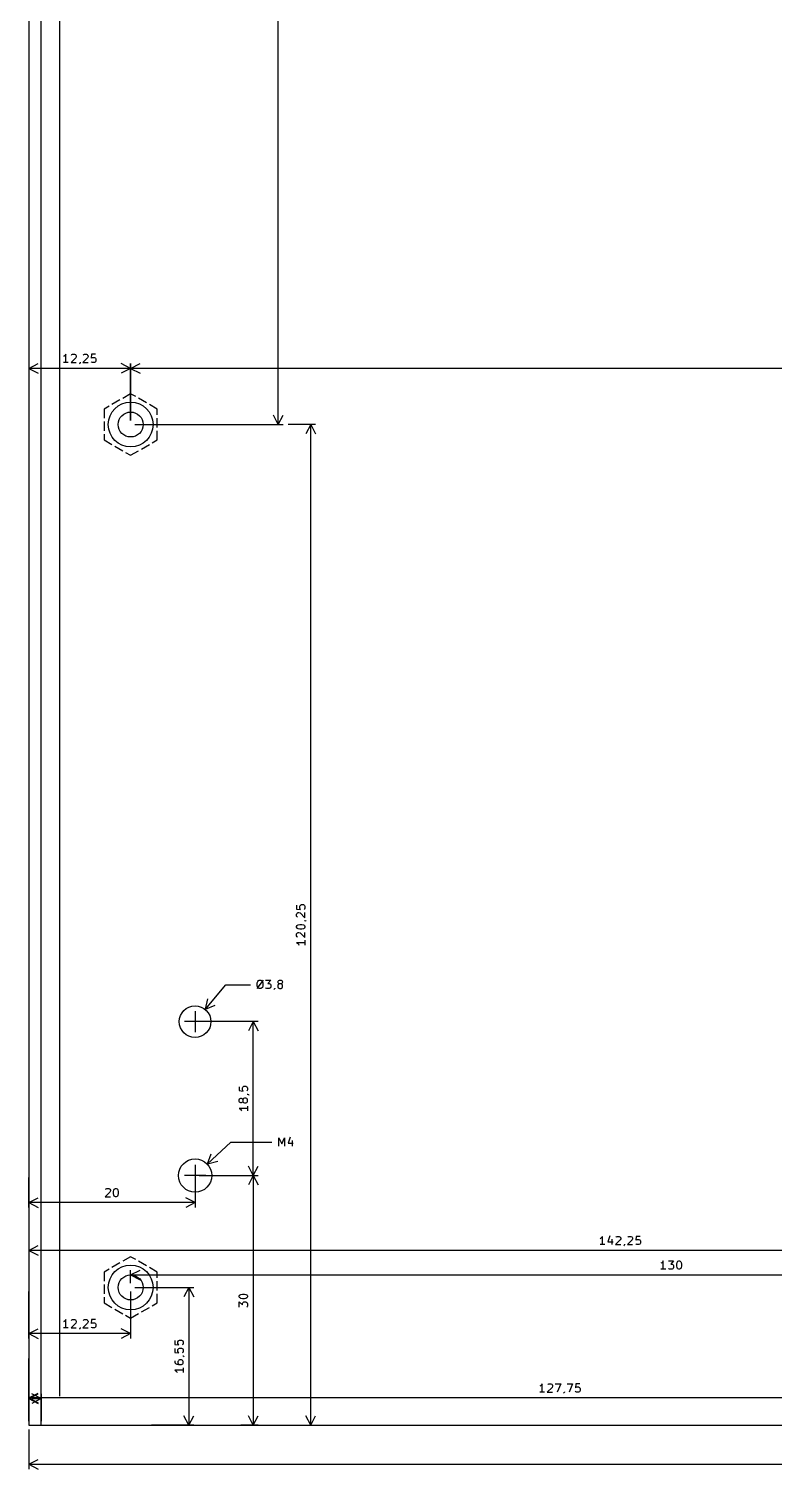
# Model space of a CAD drawing. Header units: millimetres. Extents: x 183 to 663, y -184 to 161.
# Drawn here: x 293.5 to 383.1, y -183.8 to -10.7 of the extents above; entities that cross this region are included whole.
import ezdxf

# ---------------------------------------------------------------- set-up
doc = ezdxf.new("R2010")
doc.units = ezdxf.units.MM
doc.layers.add('User.3', color=254, linetype='CONTINUOUS', true_color=0xb4dbd2)
doc.layers.add('User.4', color=57, linetype='CONTINUOUS', true_color=0x484848)

msp = doc.modelspace()

# ---------------------------------------------------------------- linework, layer by layer
at = {"layer": 'User.3', "linetype": 'CONTINUOUS'}
for p, q in [((293.5, 61.5), (293.5, -178.5)), ((295, -178.5), (295, 61.5)), ((297.25, -175), (297.25, 62.08642)), ((323.5, -58.25), (323.5, 61.5)), ((297.767857, -50.042914), (297.672619, -50.090533)), ((297.863095, -49.947676), (297.767857, -50.042914)), ((297.958333, -49.804819), (297.863095, -49.947676)), ((297.958333, -50.804819), (297.958333, -49.804819)), ((298.625, -49.900057), (298.672619, -49.852438)), ((298.672619, -49.852438), (298.767857, -49.804819)), ((298.767857, -49.804819), (299.005952, -49.804819)), ((299.005952, -49.804819), (299.10119, -49.852438)), ((299.10119, -49.852438), (299.148809, -49.900057)), ((299.148809, -49.900057), (299.196428, -49.995295)), ((299.196428, -50.090533), (299.148809, -50.23339)), ((299.196428, -49.995295), (299.196428, -50.090533)), ((300.053571, -49.900057), (300.10119, -49.852438)), ((300.10119, -49.852438), (300.196428, -49.804819)), ((300.196428, -49.804819), (300.434523, -49.804819)), ((300.434523, -49.804819), (300.529761, -49.852438)), ((300.529761, -49.852438), (300.57738, -49.900057)), ((300.57738, -49.900057), (300.624999, -49.995295)), ((300.624999, -50.090533), (300.57738, -50.23339)), ((300.624999, -49.995295), (300.624999, -50.090533)), ((301.053571, -49.804819), (301.005952, -50.281009)), ((301.529761, -49.804819), (301.053571, -49.804819)), ((301.053571, -50.23339), (301.148809, -50.185771)), ((301.148809, -50.185771), (301.386904, -50.185771)), ((301.386904, -50.185771), (301.482142, -50.23339)), ((293.5, -51.5), (294.626504, -50.913579)), ((293.5, -50.91358), (293.5, -57.75)), ((305.75, -51.5), (293.5, -51.5)), ((293.5, -51.5), (294.626504, -52.086421)), ((298.244047, -50.804819), (297.672619, -50.804819)), ((299.148809, -50.23339), (298.577381, -50.804819)), ((298.577381, -50.804819), (299.196428, -50.804819)), ((299.625, -50.900057), (299.577381, -50.947676)), ((299.672619, -50.804819), (299.625, -50.900057)), ((299.672619, -50.7572), (299.672619, -50.804819)), ((300.57738, -50.23339), (300.005952, -50.804819)), ((300.005952, -50.804819), (300.624999, -50.804819)), ((301.005952, -50.281009), (301.053571, -50.23339)), ((301.053571, -50.7572), (301.005952, -50.70958)), ((301.148809, -50.804819), (301.053571, -50.7572)), ((301.386904, -50.804819), (301.148809, -50.804819)), ((301.482142, -50.7572), (301.386904, -50.804819)), ((301.482142, -50.23339), (301.529761, -50.281009)), ((301.529761, -50.70958), (301.482142, -50.7572)), ((301.529761, -50.281009), (301.57738, -50.376247)), ((301.57738, -50.614342), (301.529761, -50.70958)), ((301.57738, -50.376247), (301.57738, -50.614342)), ((305.75, -51.5), (304.623496, -50.913579)), ((305.75, -51.5), (304.623496, -52.086421)), ((305.75, -51.5), (306.876504, -50.913579)), ((305.75, -57.75), (305.75, -50.91358)), ((305.75, -50.91358), (305.75, -57.75)), ((531.75, -51.5), (305.75, -51.5)), ((305.75, -51.5), (306.876504, -52.086421)), ((304.450962, -55.304958), (303.498334, -55.854958)), ((305.75, -54.554958), (304.797372, -55.104958)), ((306.351924, -54.902479), (305.75, -54.554958)), ((307.650962, -55.652479), (306.698334, -55.102479)), ((303.151924, -56.054958), (302.55, -56.402479)), ((302.55, -56.402479), (302.55, -57.502479)), ((308.95, -56.402479), (307.997372, -55.852479)), ((308.95, -57.097521), (308.95, -56.402479)), ((302.55, -57.902479), (302.55, -59.002479)), ((306.25, -58.25), (324.08642, -58.25)), ((308.95, -58.597521), (308.95, -57.497521)), ((323.5, -58.25), (322.913579, -57.123496)), ((323.5, -58.25), (324.086421, -57.123496)), ((327.98642, -58.25), (324.7, -58.25)), ((327.4, -58.25), (326.813579, -59.376504)), ((327.4, -178.5), (327.4, -58.25)), ((327.4, -58.25), (327.986421, -59.376504)), ((302.55, -59.402479), (302.55, -60.097521)), ((302.55, -60.097521), (303.502628, -60.647521)), ((308.348076, -60.445042), (308.95, -60.097521)), ((308.95, -60.097521), (308.95, -58.997521)), ((303.849038, -60.847521), (304.801666, -61.397521)), ((305.148076, -61.597521), (305.75, -61.945042)), ((305.75, -61.945042), (306.702628, -61.395042)), ((307.049038, -61.195042), (308.001666, -60.645042)), ((326.181009, -115.994047), (326.276247, -115.946428)), ((326.276247, -115.946428), (326.514342, -115.946428)), ((326.514342, -115.946428), (326.60958, -115.994047)), ((325.704819, -115.994047), (325.704819, -116.470237)), ((325.704819, -116.470237), (326.181009, -116.517856)), ((325.704819, -117.089285), (325.752438, -116.994047)), ((325.704819, -117.32738), (325.704819, -117.089285)), ((325.752438, -117.422618), (325.704819, -117.32738)), ((325.752438, -116.994047), (325.800057, -116.946428)), ((325.800057, -117.470237), (325.752438, -117.422618)), ((325.800057, -116.946428), (325.895295, -116.898809)), ((325.895295, -116.898809), (325.990533, -116.898809)), ((325.990533, -116.898809), (326.13339, -116.946428)), ((326.085771, -116.136904), (326.13339, -116.041666)), ((326.085771, -116.374999), (326.085771, -116.136904)), ((326.13339, -116.470237), (326.085771, -116.374999)), ((326.13339, -116.041666), (326.181009, -115.994047)), ((326.181009, -116.517856), (326.13339, -116.470237)), ((326.13339, -116.946428), (326.704819, -117.517856)), ((326.60958, -115.994047), (326.6572, -116.041666)), ((326.6572, -116.470237), (326.60958, -116.517856)), ((326.6572, -116.041666), (326.704819, -116.136904)), ((326.704819, -116.374999), (326.6572, -116.470237)), ((326.704819, -116.136904), (326.704819, -116.374999)), ((326.704819, -117.517856), (326.704819, -116.898809)), ((325.704819, -118.565475), (325.752438, -118.470237)), ((325.704819, -118.660713), (325.704819, -118.565475)), ((325.752438, -118.755951), (325.704819, -118.660713)), ((325.704819, -119.470237), (325.752438, -119.374999)), ((325.752438, -118.470237), (325.800057, -118.422618)), ((325.800057, -118.80357), (325.752438, -118.755951)), ((325.752438, -119.374999), (325.800057, -119.32738)), ((325.800057, -118.422618), (325.895295, -118.374999)), ((325.895295, -118.851189), (325.800057, -118.80357)), ((325.800057, -119.32738), (325.895295, -119.279761)), ((325.895295, -118.374999), (326.085771, -118.32738)), ((326.085771, -118.898808), (325.895295, -118.851189)), ((325.895295, -119.279761), (325.990533, -119.279761)), ((325.990533, -119.279761), (326.13339, -119.32738)), ((326.085771, -118.32738), (326.323866, -118.32738)), ((326.323866, -118.898808), (326.085771, -118.898808)), ((326.13339, -119.32738), (326.704819, -119.898808)), ((326.323866, -118.32738), (326.514342, -118.374999)), ((326.514342, -118.851189), (326.323866, -118.898808)), ((326.514342, -118.374999), (326.60958, -118.422618)), ((326.60958, -118.80357), (326.514342, -118.851189)), ((326.60958, -118.422618), (326.6572, -118.470237)), ((326.6572, -118.755951), (326.60958, -118.80357)), ((326.6572, -117.851189), (326.704819, -117.851189)), ((326.6572, -118.470237), (326.704819, -118.565475)), ((326.704819, -118.660713), (326.6572, -118.755951)), ((326.704819, -117.851189), (326.800057, -117.898808)), ((326.704819, -118.565475), (326.704819, -118.660713)), ((326.704819, -119.898808), (326.704819, -119.279761)), ((326.800057, -117.898808), (326.847676, -117.946427)), ((325.704819, -119.708332), (325.704819, -119.470237)), ((325.752438, -119.80357), (325.704819, -119.708332)), ((326.704819, -120.517856), (325.704819, -120.517856)), ((325.704819, -120.517856), (325.847676, -120.613094)), ((325.800057, -119.851189), (325.752438, -119.80357)), ((325.847676, -120.613094), (325.942914, -120.708332)), ((325.942914, -120.708332), (325.990533, -120.80357)), ((326.704819, -120.232142), (326.704819, -120.80357)), ((314.75, -128.5), (317.189103, -125.573077)), ((317.189103, -125.573077), (320.160715, -125.573077)), ((321.690476, -125.027896), (320.928572, -126.027896)), ((320.976191, -125.361229), (321.02381, -125.170753)), ((320.976191, -125.694562), (320.976191, -125.361229)), ((321.02381, -125.885038), (320.976191, -125.694562)), ((321.02381, -125.170753), (321.119048, -125.075515)), ((321.119048, -125.980277), (321.02381, -125.885038)), ((321.119048, -125.075515), (321.214286, -125.027896)), ((321.214286, -126.027896), (321.119048, -125.980277)), ((321.214286, -125.027896), (321.404762, -125.027896)), ((321.404762, -126.027896), (321.214286, -126.027896)), ((321.404762, -125.027896), (321.5, -125.075515)), ((321.5, -125.980277), (321.404762, -126.027896)), ((321.5, -125.075515), (321.595238, -125.170753)), ((321.595238, -125.885038), (321.5, -125.980277)), ((321.595238, -125.170753), (321.642857, -125.361229)), ((321.642857, -125.694562), (321.595238, -125.885038)), ((321.642857, -125.361229), (321.642857, -125.694562)), ((321.976191, -125.027896), (322.595238, -125.027896)), ((322.02381, -125.980277), (321.976191, -125.932657)), ((322.119048, -126.027896), (322.02381, -125.980277)), ((322.404762, -126.027896), (322.119048, -126.027896)), ((322.595238, -125.027896), (322.261905, -125.408848)), ((322.261905, -125.408848), (322.404762, -125.408848)), ((322.404762, -125.408848), (322.5, -125.456467)), ((322.5, -125.980277), (322.404762, -126.027896)), ((322.5, -125.456467), (322.547619, -125.504086)), ((322.547619, -125.932657), (322.5, -125.980277)), ((322.547619, -125.504086), (322.595238, -125.599324)), ((322.595238, -125.837419), (322.547619, -125.932657)), ((322.595238, -125.599324), (322.595238, -125.837419)), ((323.02381, -126.123134), (322.976191, -126.170753)), ((323.071429, -126.027896), (323.02381, -126.123134)), ((323.071429, -125.980277), (323.071429, -126.027896)), ((323.452381, -125.218372), (323.5, -125.123134)), ((323.452381, -125.265991), (323.452381, -125.218372)), ((323.5, -125.361229), (323.452381, -125.265991)), ((323.5, -125.551705), (323.452381, -125.646943)), ((323.452381, -125.646943), (323.452381, -125.837419)), ((323.452381, -125.837419), (323.5, -125.932657)), ((323.5, -125.123134), (323.547619, -125.075515)), ((323.547619, -125.408848), (323.5, -125.361229)), ((323.547619, -125.504086), (323.5, -125.551705)), ((323.5, -125.932657), (323.547619, -125.980277)), ((323.547619, -125.075515), (323.642857, -125.027896)), ((323.642857, -125.456467), (323.547619, -125.408848)), ((323.642857, -125.456467), (323.547619, -125.504086)), ((323.547619, -125.980277), (323.642857, -126.027896)), ((323.642857, -125.027896), (323.833333, -125.027896)), ((323.833333, -125.456467), (323.642857, -125.456467)), ((323.642857, -126.027896), (323.833333, -126.027896)), ((323.833333, -125.027896), (323.928571, -125.075515)), ((323.928571, -125.408848), (323.833333, -125.456467)), ((323.928571, -125.504086), (323.833333, -125.456467)), ((323.833333, -126.027896), (323.928571, -125.980277)), ((323.928571, -125.075515), (323.97619, -125.123134)), ((323.97619, -125.361229), (323.928571, -125.408848)), ((323.97619, -125.551705), (323.928571, -125.504086)), ((323.928571, -125.980277), (323.97619, -125.932657)), ((323.97619, -125.123134), (324.023809, -125.218372)), ((324.023809, -125.265991), (323.97619, -125.361229)), ((324.023809, -125.646943), (323.97619, -125.551705)), ((323.97619, -125.932657), (324.023809, -125.837419)), ((324.023809, -125.218372), (324.023809, -125.265991)), ((324.023809, -125.837419), (324.023809, -125.646943)), ((314.75, -128.5), (315.020669, -127.259178)), ((314.75, -128.5), (315.921671, -128.010013)), ((313.5, -128.73), (313.5, -131.27)), ((314.77, -130), (312.23, -130)), ((321.08642, -130), (314, -130)), ((320.5, -130), (319.913579, -131.126504)), ((320.5, -148.5), (320.5, -130)), ((320.5, -130), (321.086421, -131.126504)), ((318.804819, -137.821428), (318.804819, -138.297618)), ((318.804819, -138.297618), (319.281009, -138.345237)), ((319.185771, -137.964285), (319.23339, -137.869047)), ((319.185771, -138.20238), (319.185771, -137.964285)), ((319.23339, -138.297618), (319.185771, -138.20238)), ((319.23339, -137.869047), (319.281009, -137.821428)), ((319.281009, -138.345237), (319.23339, -138.297618)), ((319.281009, -137.821428), (319.376247, -137.773809)), ((319.376247, -137.773809), (319.614342, -137.773809)), ((319.614342, -137.773809), (319.70958, -137.821428)), ((319.70958, -137.821428), (319.7572, -137.869047)), ((319.7572, -138.297618), (319.70958, -138.345237)), ((319.7572, -137.869047), (319.804819, -137.964285)), ((319.804819, -138.20238), (319.7572, -138.297618)), ((319.804819, -137.964285), (319.804819, -138.20238)), ((318.804819, -139.392856), (318.852438, -139.297618)), ((318.804819, -139.583332), (318.804819, -139.392856)), ((318.852438, -139.67857), (318.804819, -139.583332)), ((318.852438, -139.297618), (318.900057, -139.249999)), ((318.900057, -139.726189), (318.852438, -139.67857)), ((318.900057, -139.249999), (318.995295, -139.20238)), ((318.995295, -139.773808), (318.900057, -139.726189)), ((318.995295, -139.20238), (319.042914, -139.20238)), ((319.042914, -139.773808), (318.995295, -139.773808)), ((319.042914, -139.20238), (319.138152, -139.249999)), ((319.138152, -139.726189), (319.042914, -139.773808)), ((319.138152, -139.249999), (319.185771, -139.297618)), ((319.185771, -139.67857), (319.138152, -139.726189)), ((319.185771, -139.297618), (319.23339, -139.392856)), ((319.23339, -139.583332), (319.185771, -139.67857)), ((319.281009, -139.297618), (319.23339, -139.392856)), ((319.23339, -139.392856), (319.23339, -139.583332)), ((319.23339, -139.583332), (319.281009, -139.67857)), ((319.328628, -139.249999), (319.281009, -139.297618)), ((319.281009, -139.67857), (319.328628, -139.726189)), ((319.423866, -139.20238), (319.328628, -139.249999)), ((319.328628, -139.726189), (319.423866, -139.773808)), ((319.614342, -139.20238), (319.423866, -139.20238)), ((319.423866, -139.773808), (319.614342, -139.773808)), ((319.70958, -139.249999), (319.614342, -139.20238)), ((319.614342, -139.773808), (319.70958, -139.726189)), ((319.7572, -139.297618), (319.70958, -139.249999)), ((319.70958, -139.726189), (319.7572, -139.67857)), ((319.7572, -138.726189), (319.804819, -138.726189)), ((319.804819, -139.392856), (319.7572, -139.297618)), ((319.7572, -139.67857), (319.804819, -139.583332)), ((319.804819, -138.726189), (319.900057, -138.773808)), ((319.804819, -139.583332), (319.804819, -139.392856)), ((319.804819, -140.154761), (319.804819, -140.726189)), ((319.900057, -138.773808), (319.947676, -138.821427)), ((319.804819, -140.440475), (318.804819, -140.440475)), ((318.804819, -140.440475), (318.947676, -140.535713)), ((318.947676, -140.535713), (319.042914, -140.630951)), ((319.042914, -140.630951), (319.090533, -140.726189)), ((315, -147.1), (317.785321, -144.500367)), ((317.785321, -144.500367), (322.718625, -144.500367)), ((323.58172, -144.955186), (323.58172, -143.955186)), ((323.58172, -143.955186), (323.915053, -144.669471)), ((323.915053, -144.669471), (324.248386, -143.955186)), ((324.248386, -143.955186), (324.248386, -144.955186)), ((324.915053, -143.907567), (324.676958, -144.621852)), ((324.676958, -144.621852), (325.296005, -144.621852)), ((325.153148, -144.288519), (325.153148, -144.955186)), ((315, -147.1), (315.423411, -145.90266)), ((315, -147.1), (316.223662, -146.760072)), ((293.5, -152.33642), (293.5, -148.75)), ((314.77, -148.5), (312.23, -148.5)), ((313.5, -147.23), (313.5, -149.77)), ((313.5, -148.75), (313.5, -152.33642)), ((314, -148.5), (321.08642, -148.5)), ((314, -148.5), (321.08642, -148.5)), ((320.5, -148.5), (319.913579, -147.373496)), ((320.5, -148.5), (319.913579, -149.626504)), ((320.5, -148.5), (321.086421, -147.373496)), ((320.5, -148.5), (320.5, -178.5)), ((320.5, -148.5), (321.086421, -149.626504)), ((303.261904, -150.48339), (302.690476, -151.054819)), ((302.738095, -150.150057), (302.785714, -150.102438)), ((302.785714, -150.102438), (302.880952, -150.054819)), ((302.880952, -150.054819), (303.119047, -150.054819)), ((303.119047, -150.054819), (303.214285, -150.102438)), ((303.214285, -150.102438), (303.261904, -150.150057)), ((303.261904, -150.150057), (303.309523, -150.245295)), ((303.309523, -150.340533), (303.261904, -150.48339)), ((303.309523, -150.245295), (303.309523, -150.340533)), ((303.690476, -150.435771), (303.738095, -150.245295)), ((303.690476, -150.673866), (303.690476, -150.435771)), ((303.738095, -150.245295), (303.785714, -150.150057)), ((303.785714, -150.150057), (303.833333, -150.102438)), ((303.833333, -150.102438), (303.928571, -150.054819)), ((303.928571, -150.054819), (304.023809, -150.054819)), ((304.023809, -150.054819), (304.119047, -150.102438)), ((304.119047, -150.102438), (304.166666, -150.150057)), ((304.166666, -150.150057), (304.214285, -150.245295)), ((304.214285, -150.245295), (304.261904, -150.435771)), ((304.261904, -150.435771), (304.261904, -150.673866)), ((293.5, -151.75), (294.626504, -151.163579)), ((313.5, -151.75), (293.5, -151.75)), ((293.5, -151.75), (294.626504, -152.336421)), ((302.690476, -151.054819), (303.309523, -151.054819)), ((303.738095, -150.864342), (303.690476, -150.673866)), ((303.785714, -150.95958), (303.738095, -150.864342)), ((303.833333, -151.0072), (303.785714, -150.95958)), ((303.928571, -151.054819), (303.833333, -151.0072)), ((304.023809, -151.054819), (303.928571, -151.054819)), ((304.119047, -151.0072), (304.023809, -151.054819)), ((304.166666, -150.95958), (304.119047, -151.0072)), ((304.214285, -150.864342), (304.166666, -150.95958)), ((304.261904, -150.673866), (304.214285, -150.864342)), ((313.5, -151.75), (312.373496, -151.163579)), ((313.5, -151.75), (312.373496, -152.336421)), ((363.386905, -155.7572), (363.14881, -156.471485)), ((293.5, -157.5), (294.626504, -156.913579)), ((293.5, -156.91358), (293.5, -161.45)), ((435.75, -157.5), (293.5, -157.5)), ((293.5, -157.5), (294.626504, -158.086421)), ((362.291667, -156.042914), (362.196429, -156.090533)), ((362.767857, -156.804819), (362.196429, -156.804819)), ((362.386905, -155.947676), (362.291667, -156.042914)), ((362.482143, -155.804819), (362.386905, -155.947676)), ((362.482143, -156.804819), (362.482143, -155.804819)), ((363.14881, -156.471485), (363.767857, -156.471485)), ((363.625, -156.138152), (363.625, -156.804819)), ((364.625, -156.23339), (364.053572, -156.804819)), ((364.053572, -156.804819), (364.672619, -156.804819)), ((364.101191, -155.900057), (364.14881, -155.852438)), ((364.14881, -155.852438), (364.244048, -155.804819)), ((364.244048, -155.804819), (364.482143, -155.804819)), ((364.482143, -155.804819), (364.577381, -155.852438)), ((364.577381, -155.852438), (364.625, -155.900057)), ((364.625, -155.900057), (364.672619, -155.995295)), ((364.672619, -156.090533), (364.625, -156.23339)), ((364.672619, -155.995295), (364.672619, -156.090533)), ((365.101191, -156.900057), (365.053572, -156.947676)), ((365.14881, -156.804819), (365.101191, -156.900057)), ((365.14881, -156.7572), (365.14881, -156.804819)), ((366.053571, -156.23339), (365.482143, -156.804819)), ((365.482143, -156.804819), (366.10119, -156.804819)), ((365.529762, -155.900057), (365.577381, -155.852438)), ((365.577381, -155.852438), (365.672619, -155.804819)), ((365.672619, -155.804819), (365.910714, -155.804819)), ((365.910714, -155.804819), (366.005952, -155.852438)), ((366.005952, -155.852438), (366.053571, -155.900057)), ((366.053571, -155.900057), (366.10119, -155.995295)), ((366.10119, -156.090533), (366.053571, -156.23339)), ((366.10119, -155.995295), (366.10119, -156.090533)), ((366.529762, -155.804819), (366.482143, -156.281009)), ((366.482143, -156.281009), (366.529762, -156.23339)), ((366.529762, -156.7572), (366.482143, -156.70958)), ((367.005952, -155.804819), (366.529762, -155.804819)), ((366.529762, -156.23339), (366.625, -156.185771)), ((366.625, -156.804819), (366.529762, -156.7572)), ((366.625, -156.185771), (366.863095, -156.185771)), ((366.863095, -156.804819), (366.625, -156.804819)), ((366.863095, -156.185771), (366.958333, -156.23339)), ((366.958333, -156.7572), (366.863095, -156.804819)), ((366.958333, -156.23339), (367.005952, -156.281009)), ((367.005952, -156.70958), (366.958333, -156.7572)), ((367.005952, -156.281009), (367.053571, -156.376247)), ((367.053571, -156.614342), (367.005952, -156.70958)), ((367.053571, -156.376247), (367.053571, -156.614342)), ((304.450962, -159.004958), (303.498334, -159.554958)), ((305.75, -158.254958), (304.797372, -158.804958)), ((306.351924, -158.602479), (305.75, -158.254958)), ((307.650962, -159.352479), (306.698334, -158.802479)), ((369.607143, -158.992914), (369.511905, -159.040533)), ((369.702381, -158.897676), (369.607143, -158.992914)), ((369.797619, -158.754819), (369.702381, -158.897676)), ((369.797619, -159.754819), (369.797619, -158.754819)), ((370.416667, -158.754819), (371.035714, -158.754819)), ((371.035714, -158.754819), (370.702381, -159.135771)), ((370.702381, -159.135771), (370.845238, -159.135771)), ((370.845238, -159.135771), (370.940476, -159.18339)), ((370.940476, -159.18339), (370.988095, -159.231009)), ((370.988095, -159.231009), (371.035714, -159.326247)), ((371.416667, -159.135771), (371.464286, -158.945295)), ((371.416667, -159.373866), (371.416667, -159.135771)), ((371.464286, -158.945295), (371.511905, -158.850057)), ((371.511905, -158.850057), (371.559524, -158.802438)), ((371.559524, -158.802438), (371.654762, -158.754819)), ((371.654762, -158.754819), (371.75, -158.754819)), ((371.75, -158.754819), (371.845238, -158.802438)), ((371.845238, -158.802438), (371.892857, -158.850057)), ((371.892857, -158.850057), (371.940476, -158.945295)), ((371.940476, -158.945295), (371.988095, -159.135771)), ((371.988095, -159.135771), (371.988095, -159.373866)), ((303.151924, -159.754958), (302.55, -160.102479)), ((302.55, -160.102479), (302.55, -161.202479)), ((305.75, -160.45), (306.876504, -159.863579)), ((305.75, -161.45), (305.75, -159.86358)), ((305.75, -160.45), (435.75, -160.45)), ((305.75, -160.45), (306.876504, -161.036421)), ((308.95, -160.102479), (307.997372, -159.552479)), ((308.95, -160.797521), (308.95, -160.102479)), ((370.083333, -159.754819), (369.511905, -159.754819)), ((370.464286, -159.7072), (370.416667, -159.65958)), ((370.559524, -159.754819), (370.464286, -159.7072)), ((370.845238, -159.754819), (370.559524, -159.754819)), ((370.940476, -159.7072), (370.845238, -159.754819)), ((370.988095, -159.65958), (370.940476, -159.7072)), ((371.035714, -159.564342), (370.988095, -159.65958)), ((371.035714, -159.326247), (371.035714, -159.564342)), ((371.464286, -159.564342), (371.416667, -159.373866)), ((371.511905, -159.65958), (371.464286, -159.564342)), ((371.559524, -159.7072), (371.511905, -159.65958)), ((371.654762, -159.754819), (371.559524, -159.7072)), ((371.75, -159.754819), (371.654762, -159.754819)), ((371.845238, -159.7072), (371.75, -159.754819)), ((371.892857, -159.65958), (371.845238, -159.7072)), ((371.940476, -159.564342), (371.892857, -159.65958)), ((371.988095, -159.373866), (371.940476, -159.564342)), ((293.5, -168.08642), (293.5, -162.45)), ((302.55, -161.602479), (302.55, -162.702479)), ((305.75, -162.45), (305.75, -168.08642)), ((306.25, -161.95), (313.33642, -161.95)), ((308.95, -162.297521), (308.95, -161.197521)), ((308.95, -163.797521), (308.95, -162.697521)), ((312.75, -161.95), (312.163579, -163.076504)), ((312.75, -161.95), (312.75, -178.5)), ((312.75, -161.95), (313.336421, -163.076504)), ((302.55, -163.102479), (302.55, -163.797521)), ((302.55, -163.797521), (303.502628, -164.347521)), ((307.049038, -164.895042), (308.001666, -164.345042)), ((308.348076, -164.145042), (308.95, -163.797521)), ((318.804819, -162.97619), (318.852438, -162.880952)), ((318.804819, -163.071428), (318.804819, -162.97619)), ((318.852438, -163.166666), (318.804819, -163.071428)), ((318.804819, -164.309523), (318.804819, -163.690476)), ((318.804819, -163.690476), (319.185771, -164.023809)), ((318.852438, -162.880952), (318.900057, -162.833333)), ((318.900057, -163.214285), (318.852438, -163.166666)), ((318.900057, -162.833333), (318.995295, -162.785714)), ((318.995295, -163.261904), (318.900057, -163.214285)), ((318.995295, -162.785714), (319.185771, -162.738095)), ((319.185771, -163.309523), (318.995295, -163.261904)), ((319.185771, -162.738095), (319.423866, -162.738095)), ((319.423866, -163.309523), (319.185771, -163.309523)), ((319.185771, -163.880952), (319.23339, -163.785714)), ((319.185771, -164.023809), (319.185771, -163.880952)), ((319.23339, -163.785714), (319.281009, -163.738095)), ((319.281009, -163.738095), (319.376247, -163.690476)), ((319.376247, -163.690476), (319.614342, -163.690476)), ((319.423866, -162.738095), (319.614342, -162.785714)), ((319.614342, -163.261904), (319.423866, -163.309523)), ((319.614342, -162.785714), (319.70958, -162.833333)), ((319.70958, -163.214285), (319.614342, -163.261904)), ((319.614342, -163.690476), (319.70958, -163.738095)), ((319.70958, -162.833333), (319.7572, -162.880952)), ((319.7572, -163.166666), (319.70958, -163.214285)), ((319.70958, -163.738095), (319.7572, -163.785714)), ((319.7572, -164.261904), (319.70958, -164.309523)), ((319.7572, -162.880952), (319.804819, -162.97619)), ((319.804819, -163.071428), (319.7572, -163.166666)), ((319.7572, -163.785714), (319.804819, -163.880952)), ((319.804819, -164.166666), (319.7572, -164.261904)), ((319.804819, -162.97619), (319.804819, -163.071428)), ((319.804819, -163.880952), (319.804819, -164.166666)), ((297.767857, -166.042914), (297.672619, -166.090533)), ((297.863095, -165.947676), (297.767857, -166.042914)), ((297.958333, -165.804819), (297.863095, -165.947676)), ((297.958333, -166.804819), (297.958333, -165.804819)), ((298.625, -165.900057), (298.672619, -165.852438)), ((298.672619, -165.852438), (298.767857, -165.804819)), ((298.767857, -165.804819), (299.005952, -165.804819)), ((299.005952, -165.804819), (299.10119, -165.852438)), ((299.10119, -165.852438), (299.148809, -165.900057)), ((299.148809, -165.900057), (299.196428, -165.995295)), ((299.196428, -166.090533), (299.148809, -166.23339)), ((299.196428, -165.995295), (299.196428, -166.090533)), ((300.053571, -165.900057), (300.10119, -165.852438)), ((300.10119, -165.852438), (300.196428, -165.804819)), ((300.196428, -165.804819), (300.434523, -165.804819)), ((300.434523, -165.804819), (300.529761, -165.852438)), ((300.529761, -165.852438), (300.57738, -165.900057)), ((300.57738, -165.900057), (300.624999, -165.995295)), ((300.624999, -166.090533), (300.57738, -166.23339)), ((300.624999, -165.995295), (300.624999, -166.090533)), ((301.053571, -165.804819), (301.005952, -166.281009)), ((301.529761, -165.804819), (301.053571, -165.804819)), ((303.849038, -164.547521), (304.801666, -165.097521)), ((305.148076, -165.297521), (305.75, -165.645042)), ((305.75, -165.645042), (306.702628, -165.095042)), ((293.5, -167.5), (294.626504, -166.913579)), ((305.75, -167.5), (293.5, -167.5)), ((293.5, -167.5), (294.626504, -168.086421)), ((298.244047, -166.804819), (297.672619, -166.804819)), ((299.148809, -166.23339), (298.577381, -166.804819)), ((298.577381, -166.804819), (299.196428, -166.804819)), ((299.625, -166.900057), (299.577381, -166.947676)), ((299.672619, -166.804819), (299.625, -166.900057)), ((299.672619, -166.7572), (299.672619, -166.804819)), ((300.57738, -166.23339), (300.005952, -166.804819)), ((300.005952, -166.804819), (300.624999, -166.804819)), ((301.005952, -166.281009), (301.053571, -166.23339)), ((301.053571, -166.7572), (301.005952, -166.70958)), ((301.053571, -166.23339), (301.148809, -166.185771)), ((301.148809, -166.804819), (301.053571, -166.7572)), ((301.148809, -166.185771), (301.386904, -166.185771)), ((301.386904, -166.804819), (301.148809, -166.804819)), ((301.386904, -166.185771), (301.482142, -166.23339)), ((301.482142, -166.7572), (301.386904, -166.804819)), ((301.482142, -166.23339), (301.529761, -166.281009)), ((301.529761, -166.70958), (301.482142, -166.7572)), ((301.529761, -166.281009), (301.57738, -166.376247)), ((301.57738, -166.614342), (301.529761, -166.70958)), ((301.57738, -166.376247), (301.57738, -166.614342)), ((305.75, -167.5), (304.623496, -166.913579)), ((305.75, -167.5), (304.623496, -168.086421)), ((311.054819, -168.320238), (311.054819, -168.796428)), ((311.054819, -168.796428), (311.531009, -168.844047)), ((311.054819, -169.272619), (311.054819, -169.748809)), ((311.435771, -168.463095), (311.48339, -168.367857)), ((311.435771, -168.70119), (311.435771, -168.463095)), ((311.48339, -168.796428), (311.435771, -168.70119)), ((311.435771, -169.415476), (311.48339, -169.320238)), ((311.435771, -169.653571), (311.435771, -169.415476)), ((311.48339, -168.367857), (311.531009, -168.320238)), ((311.531009, -168.844047), (311.48339, -168.796428)), ((311.48339, -169.320238), (311.531009, -169.272619)), ((311.531009, -168.320238), (311.626247, -168.272619)), ((311.531009, -169.272619), (311.626247, -169.225)), ((311.626247, -168.272619), (311.864342, -168.272619)), ((311.626247, -169.225), (311.864342, -169.225)), ((311.864342, -168.272619), (311.95958, -168.320238)), ((311.864342, -169.225), (311.95958, -169.272619)), ((311.95958, -168.320238), (312.0072, -168.367857)), ((312.0072, -168.796428), (311.95958, -168.844047)), ((311.95958, -169.272619), (312.0072, -169.320238)), ((312.0072, -168.367857), (312.054819, -168.463095)), ((312.054819, -168.70119), (312.0072, -168.796428)), ((312.0072, -169.320238), (312.054819, -169.415476)), ((312.054819, -168.463095), (312.054819, -168.70119)), ((312.054819, -169.415476), (312.054819, -169.653571)), ((293.5, -175.80642), (293.5, -170.5)), ((311.054819, -169.748809), (311.531009, -169.796428)), ((311.054819, -170.748809), (311.054819, -170.939285)), ((311.054819, -170.939285), (311.102438, -171.034523)), ((311.102438, -171.034523), (311.150057, -171.082142)), ((311.150057, -171.082142), (311.292914, -171.17738)), ((311.292914, -171.17738), (311.48339, -171.224999)), ((311.48339, -169.748809), (311.435771, -169.653571)), ((311.48339, -170.748809), (311.435771, -170.844047)), ((311.435771, -170.844047), (311.435771, -171.034523)), ((311.435771, -171.034523), (311.48339, -171.129761)), ((311.531009, -169.796428), (311.48339, -169.748809)), ((311.531009, -170.70119), (311.48339, -170.748809)), ((311.48339, -171.129761), (311.531009, -171.17738)), ((311.48339, -171.224999), (311.864342, -171.224999)), ((311.626247, -170.653571), (311.531009, -170.70119)), ((311.531009, -171.17738), (311.626247, -171.224999)), ((311.864342, -170.653571), (311.626247, -170.653571)), ((311.95958, -170.70119), (311.864342, -170.653571)), ((311.864342, -171.224999), (311.95958, -171.17738)), ((312.0072, -169.748809), (311.95958, -169.796428)), ((312.0072, -170.748809), (311.95958, -170.70119)), ((311.95958, -171.17738), (312.0072, -171.129761)), ((312.054819, -169.653571), (312.0072, -169.748809)), ((312.0072, -170.17738), (312.054819, -170.17738)), ((312.054819, -170.844047), (312.0072, -170.748809)), ((312.0072, -171.129761), (312.054819, -171.034523)), ((312.054819, -170.17738), (312.150057, -170.224999)), ((312.054819, -171.034523), (312.054819, -170.844047)), ((312.150057, -170.224999), (312.197676, -170.272618)), ((312.054819, -171.891666), (311.054819, -171.891666)), ((311.054819, -171.891666), (311.197676, -171.986904)), ((311.197676, -171.986904), (311.292914, -172.082142)), ((311.292914, -172.082142), (311.340533, -172.17738)), ((312.054819, -171.605952), (312.054819, -172.17738)), ((293.5, -175.22), (294.626504, -174.633579)), ((293.5, -175.31), (294.626504, -174.723579)), ((293.5, -178), (293.5, -174.72358)), ((295, -175.31), (293.873496, -174.723579)), ((295, -174.72358), (295, -178)), ((355.041667, -173.762914), (354.946429, -173.810533)), ((355.517857, -174.524819), (354.946429, -174.524819)), ((355.136905, -173.667676), (355.041667, -173.762914)), ((355.232143, -173.524819), (355.136905, -173.667676)), ((355.232143, -174.524819), (355.232143, -173.524819)), ((356.422619, -173.95339), (355.851191, -174.524819)), ((355.851191, -174.524819), (356.470238, -174.524819)), ((355.89881, -173.620057), (355.946429, -173.572438)), ((355.946429, -173.572438), (356.041667, -173.524819)), ((356.041667, -173.524819), (356.279762, -173.524819)), ((356.279762, -173.524819), (356.375, -173.572438)), ((356.375, -173.572438), (356.422619, -173.620057)), ((356.422619, -173.620057), (356.470238, -173.715295)), ((356.470238, -173.810533), (356.422619, -173.95339)), ((356.470238, -173.715295), (356.470238, -173.810533)), ((356.803572, -173.524819), (357.470238, -173.524819)), ((357.470238, -173.524819), (357.041667, -174.524819)), ((357.851191, -174.620057), (357.803572, -174.667676)), ((357.89881, -174.524819), (357.851191, -174.620057)), ((357.89881, -174.4772), (357.89881, -174.524819)), ((358.232143, -173.524819), (358.898809, -173.524819)), ((358.898809, -173.524819), (358.470238, -174.524819)), ((359.279762, -173.524819), (359.232143, -174.001009)), ((359.232143, -174.001009), (359.279762, -173.95339)), ((359.279762, -174.4772), (359.232143, -174.42958)), ((359.755952, -173.524819), (359.279762, -173.524819)), ((359.279762, -173.95339), (359.375, -173.905771)), ((359.375, -174.524819), (359.279762, -174.4772)), ((359.375, -173.905771), (359.613095, -173.905771)), ((359.613095, -174.524819), (359.375, -174.524819)), ((359.613095, -173.905771), (359.708333, -173.95339)), ((359.708333, -174.4772), (359.613095, -174.524819)), ((359.708333, -173.95339), (359.755952, -174.001009)), ((359.755952, -174.42958), (359.708333, -174.4772)), ((359.755952, -174.001009), (359.803571, -174.096247)), ((359.803571, -174.334342), (359.755952, -174.42958)), ((359.803571, -174.096247), (359.803571, -174.334342)), ((421.25, -175.22), (293.5, -175.22)), ((293.5, -175.22), (294.626504, -175.806421)), ((293.5, -175.31), (294.626504, -175.896421)), ((293.855476, -175.31), (295, -175.31)), ((295, -175.31), (293.873496, -175.896421)), ((312.75, -178.5), (312.163579, -177.373496)), ((312.75, -178.5), (313.336421, -177.373496)), ((320.5, -178.5), (319.913579, -177.373496)), ((320.5, -178.5), (321.086421, -177.373496)), ((327.4, -178.5), (326.813579, -177.373496)), ((327.4, -178.5), (327.986421, -177.373496)), ((293.5, -178.5), (549, -178.5)), ((293.5, -179), (293.5, -183.78642)), ((313.33642, -178.5), (308.25, -178.5)), ((321.08642, -178.5), (319, -178.5)), ((324.7, -178.5), (327.98642, -178.5)), ((293.5, -183.2), (294.626504, -182.613579)), ((293.5, -183.2), (549, -183.2)), ((293.5, -183.2), (294.626504, -183.786421))]:
    msp.add_line(p, q, dxfattribs=at)
at = {"layer": 'User.3'}
for centre, radius in [((305.75, -58.25), 2.69), ((305.75, -58.25), 1.5), ((313.5, -130), 1.9), ((313.5, -148.5), 2), ((305.75, -161.95), 2.69), ((305.75, -161.95), 1.5)]:
    msp.add_circle(centre, radius, dxfattribs=at)
at = {"layer": 'User.4', "linetype": 'CONTINUOUS'}
for p, q in [((293.5, 61.5), (293.5, -178.5)), ((295, -178.5), (295, 61.5)), ((304.450962, -55.304958), (303.498334, -55.854958)), ((305.75, -54.554958), (304.797372, -55.104958)), ((306.351924, -54.902479), (305.75, -54.554958)), ((307.650962, -55.652479), (306.698334, -55.102479)), ((303.151924, -56.054958), (302.55, -56.402479)), ((302.55, -56.402479), (302.55, -57.502479)), ((308.95, -56.402479), (307.997372, -55.852479)), ((308.95, -57.097521), (308.95, -56.402479)), ((302.55, -57.902479), (302.55, -59.002479)), ((308.95, -58.597521), (308.95, -57.497521)), ((302.55, -59.402479), (302.55, -60.097521)), ((302.55, -60.097521), (303.502628, -60.647521)), ((308.348076, -60.445042), (308.95, -60.097521)), ((308.95, -60.097521), (308.95, -58.997521)), ((303.849038, -60.847521), (304.801666, -61.397521)), ((305.148076, -61.597521), (305.75, -61.945042)), ((305.75, -61.945042), (306.702628, -61.395042)), ((307.049038, -61.195042), (308.001666, -60.645042)), ((304.450962, -159.004958), (303.498334, -159.554958)), ((305.75, -158.254958), (304.797372, -158.804958)), ((306.351924, -158.602479), (305.75, -158.254958)), ((307.650962, -159.352479), (306.698334, -158.802479)), ((303.151924, -159.754958), (302.55, -160.102479)), ((302.55, -160.102479), (302.55, -161.202479)), ((308.95, -160.102479), (307.997372, -159.552479)), ((308.95, -160.797521), (308.95, -160.102479)), ((302.55, -161.602479), (302.55, -162.702479)), ((308.95, -162.297521), (308.95, -161.197521)), ((308.95, -163.797521), (308.95, -162.697521)), ((302.55, -163.102479), (302.55, -163.797521)), ((302.55, -163.797521), (303.502628, -164.347521)), ((307.049038, -164.895042), (308.001666, -164.345042)), ((308.348076, -164.145042), (308.95, -163.797521)), ((303.849038, -164.547521), (304.801666, -165.097521)), ((305.148076, -165.297521), (305.75, -165.645042)), ((305.75, -165.645042), (306.702628, -165.095042)), ((293.5, -178.5), (549, -178.5))]:
    msp.add_line(p, q, dxfattribs=at)
at = {"layer": 'User.4'}
for centre, radius in [((305.75, -58.25), 2.69), ((305.75, -58.25), 1.5), ((313.5, -130), 1.9), ((313.5, -148.5), 2), ((305.75, -161.95), 2.69), ((305.75, -161.95), 1.5)]:
    msp.add_circle(centre, radius, dxfattribs=at)

doc.saveas('drawing.dxf')
